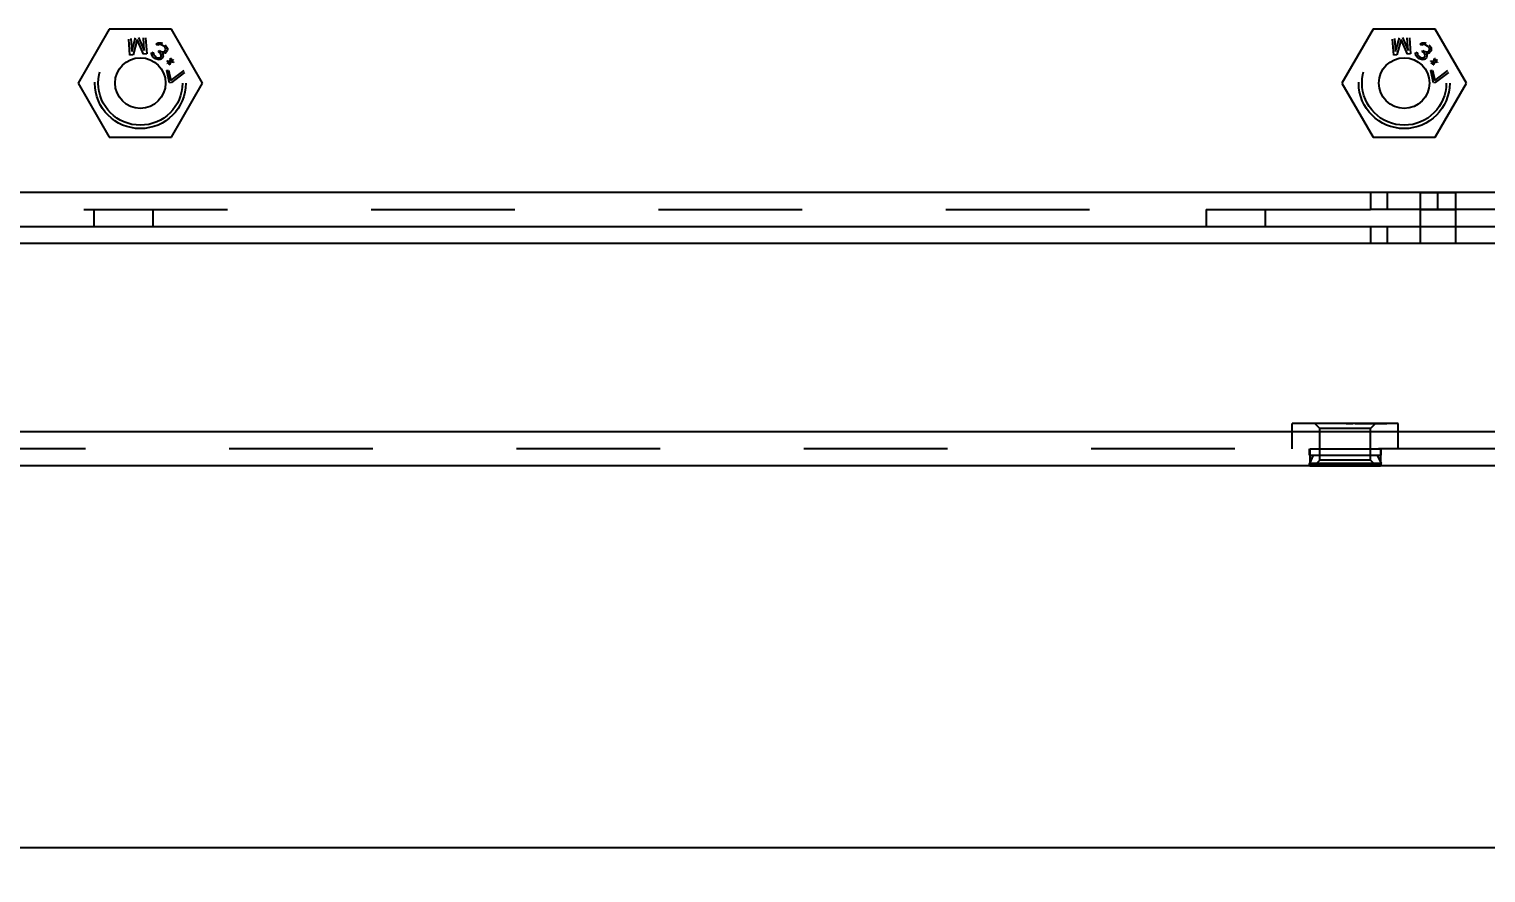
# Model space of a CAD drawing. Header units: millimetres. Extents: x 0 to 8948, y -1340 to 1100.
# Drawn here: x 5001.9 to 5088.3, y -889.7 to -839.6 of the extents above; entities that cross this region are included whole.
import ezdxf

# ---------------------------------------------------------------- set-up
doc = ezdxf.new("R2010")
doc.units = ezdxf.units.MM
doc.header["$LTSCALE"] = 85.25
doc.header["$PDMODE"] = 3
doc.header["$PDSIZE"] = 8
doc.linetypes.add('HIDDEN', pattern=[0.2, 0.1, -0.1])
doc.layers.get('0').update_dxf_attribs({"linetype": 'CONTINUOUS'})
doc.layers.get('Defpoints').update_dxf_attribs({"linetype": 'CONTINUOUS'})
doc.layers.add('02___PRT_ALL_AXES', color=7, linetype='CONTINUOUS')
doc.layers.add('DEFAULT_2', color=8, linetype='HIDDEN')
doc.styles.get("Standard").update_dxf_attribs({"font": 'txt', "width": 0.85})
doc.dimstyles.new('DIMSTYLE_1', dxfattribs={"dimtxt": 5, "dimasz": 3.5, "dimexe": 1.5, "dimexo": 1, "dimgap": 1.25, "dimtad": 1, "dimdsep": 46, "dimtxsty": 'Standard', "dimblk": '_FILLED', "dimblk1": '_FILLED', "dimblk2": '_FILLED', "dimcen": 0.09, "dimadec": 0, "dimazin": 0, "dimtp": 0.01, "dimtm": 0.01, "dimtfac": 1, "dimtofl": 0, "dimtmove": 0, "dimatfit": 3, "dimldrblk": '_FILLED', "dimfxl": 0, "dimtolj": 1, "dimarcsym": 0})

# ---------------------------------------------------------------- blocks, each defined once
blk = doc.blocks.new('_FILLED')
at = {"color": 0, "linetype": 'ByBlock'}
blk.add_solid([(0, 0), (-1, 0.214), (-1, -0.214)], dxfattribs=at)
blk = doc.blocks.new('*D89')
at = {"color": 0, "linetype": 'Continuous', "lineweight": -2, "transparency": 16777216}
for p, q in [((4732.948, -865.329), (4732.948, -889.684)), ((5146.948, -866.829), (5146.948, -889.684)), ((4736.448, -888.184), (5143.448, -888.184))]:
    blk.add_line(p, q, dxfattribs=at)
at = {"layer": 'Defpoints', "color": 0, "linetype": 'Continuous', "transparency": 16777216}
for p in [(4732.948, -864.329), (5146.948, -865.829), (5146.948, -888.184)]:
    blk.add_point(p, dxfattribs=at)
at = {"color": 0, "linetype": 'Continuous', "lineweight": -2, "transparency": 16777216, "xscale": 3.5, "yscale": 3.5, "zscale": 3.5, "rotation": 180}
blk.add_blockref('_FILLED', (4732.948, -888.184), dxfattribs=at)
at = {"color": 0, "linetype": 'Continuous', "lineweight": -2, "transparency": 16777216, "xscale": 3.5, "yscale": 3.5, "zscale": 3.5}
blk.add_blockref('_FILLED', (5146.948, -888.184), dxfattribs=at)
at = {"color": 0, "linetype": 'Continuous', "transparency": 16777216, "insert": (4939.948, -881.934), "char_height": 5, "width": 17, "attachment_point": 2}
blk.add_mtext('\\A1;*414', dxfattribs=at)

msp = doc.modelspace()

# ---------------------------------------------------------------- linework, layer by layer
at = {"color": 7, "linetype": 'Continuous'}
for p, q in [((5006.6, -839.629), (5004.753, -842.829)), ((5010.295, -839.629), (5006.6, -839.629)), ((5012.143, -842.829), (5010.295, -839.629)), ((5081.6, -839.629), (5079.753, -842.829)), ((5085.295, -839.629), (5081.6, -839.629)), ((5087.143, -842.829), (5085.295, -839.629)), ((5004.753, -842.829), (5006.6, -846.029)), ((5010.295, -846.029), (5012.143, -842.829)), ((5079.753, -842.829), (5081.6, -846.029)), ((5085.295, -846.029), (5087.143, -842.829)), ((5006.6, -846.029), (5010.295, -846.029)), ((5081.6, -846.029), (5085.295, -846.029)), ((5081.448, -851.329), (5081.448, -852.329)), ((5082.448, -851.329), (5082.448, -852.329))]:
    msp.add_line(p, q, dxfattribs=at)
at = {"color": 3, "linetype": 'Continuous'}
for p, q in [((5089.448, -849.329), (4775.448, -849.329)), ((4774.448, -851.329), (5090.448, -851.329)), ((4774.448, -852.329), (5140.948, -852.329)), ((5090.448, -863.529), (4774.448, -863.529)), ((5090.448, -865.529), (4774.448, -865.529))]:
    msp.add_line(p, q, dxfattribs=at)
at = {"layer": '02___PRT_ALL_AXES', "color": 8, "linetype": 'HIDDEN'}
for p, q in [((5084.398, -849.329), (5086.498, -849.329)), ((5084.398, -849.329), (5084.398, -852.329)), ((5085.448, -850.329), (5085.448, -849.329)), ((5086.498, -849.329), (5086.498, -852.329)), ((5005.698, -850.329), (5009.198, -850.329)), ((5005.698, -850.329), (5005.698, -851.329)), ((5009.198, -850.329), (5009.198, -851.329)), ((5071.698, -850.329), (5075.198, -850.329)), ((5071.698, -850.329), (5071.698, -851.329)), ((5075.198, -850.329), (5075.198, -851.329)), ((5084.398, -850.329), (5086.498, -850.329)), ((5005.698, -851.329), (5009.198, -851.329)), ((5071.698, -851.329), (5075.198, -851.329)), ((5084.398, -851.329), (5086.498, -851.329)), ((5084.398, -852.329), (5086.498, -852.329)), ((5077.848, -864.529), (5082.048, -864.529)), ((5077.848, -864.529), (5077.848, -865.529)), ((5082.048, -864.529), (5082.048, -865.529)), ((5077.848, -865.529), (5082.048, -865.529))]:
    msp.add_line(p, q, dxfattribs=at)
at = {"layer": '02___PRT_ALL_AXES', "color": 3, "linetype": 'Continuous'}
for centre in [(5008.448, -842.829), (5083.448, -842.829)]:
    msp.add_circle(centre, 1.5, dxfattribs=at)
at = {"layer": 'DEFAULT_2', "color": 8, "linetype": 'HIDDEN'}
for p, q in [((5007.828, -841.169), (5007.76, -840.219)), ((5007.883, -840.189), (5007.937, -840.948)), ((5007.937, -840.948), (5008.172, -840.144)), ((5008.263, -840.242), (5008.015, -841.156)), ((5008.638, -841.112), (5008.263, -840.242)), ((5008.339, -840.132), (5008.685, -840.895)), ((5008.685, -840.895), (5008.631, -840.136)), ((5008.757, -840.147), (5008.825, -841.098)), ((5082.828, -841.169), (5082.76, -840.219)), ((5082.883, -840.189), (5082.937, -840.948)), ((5082.937, -840.948), (5083.172, -840.144)), ((5083.263, -840.242), (5083.015, -841.156)), ((5083.638, -841.112), (5083.263, -840.242)), ((5083.339, -840.132), (5083.685, -840.895)), ((5083.685, -840.895), (5083.631, -840.136)), ((5083.757, -840.147), (5083.825, -841.098)), ((5008.825, -841.098), (5008.638, -841.112)), ((5009.115, -841.073), (5009.141, -840.989)), ((5009.142, -841.189), (5009.115, -841.073)), ((5009.141, -840.989), (5009.23, -841.043)), ((5009.23, -841.043), (5009.233, -841.119)), ((5009.397, -840.523), (5009.448, -840.479)), ((5009.486, -840.577), (5009.397, -840.523)), ((5009.448, -840.479), (5009.517, -840.446)), ((5009.526, -840.551), (5009.486, -840.577)), ((5009.517, -840.446), (5009.592, -840.441)), ((5009.518, -840.968), (5009.562, -840.895)), ((5009.59, -841.011), (5009.518, -840.968)), ((5009.584, -840.536), (5009.526, -840.551)), ((5009.562, -840.895), (5009.634, -840.938)), ((5009.631, -840.539), (5009.584, -840.536)), ((5009.675, -841.112), (5009.59, -841.011)), ((5009.592, -840.441), (5009.685, -840.448)), ((5009.731, -840.575), (5009.631, -840.539)), ((5009.634, -840.938), (5009.752, -840.984)), ((5009.685, -840.448), (5009.762, -840.471)), ((5009.838, -840.639), (5009.731, -840.575)), ((5009.752, -840.984), (5009.827, -840.98)), ((5009.866, -841.078), (5009.755, -841.061)), ((5009.755, -841.061), (5009.793, -841.158)), ((5009.827, -840.98), (5009.907, -840.929)), ((5009.916, -840.711), (5009.838, -840.639)), ((5009.934, -841.045), (5009.866, -841.078)), ((5009.907, -840.929), (5009.951, -840.856)), ((5009.915, -840.563), (5009.971, -840.62)), ((5009.941, -840.751), (5009.916, -840.711)), ((5009.996, -840.982), (5009.934, -841.045)), ((5009.955, -840.809), (5009.941, -840.751)), ((5009.951, -840.856), (5009.955, -840.809)), ((5009.971, -840.62), (5010.021, -840.699)), ((5010.04, -840.909), (5009.996, -840.982)), ((5010.021, -840.699), (5010.052, -840.768)), ((5010.055, -840.844), (5010.04, -840.909)), ((5010.052, -840.768), (5010.055, -840.844)), ((5083.825, -841.098), (5083.638, -841.112)), ((5084.115, -841.073), (5084.141, -840.989)), ((5084.142, -841.189), (5084.115, -841.073)), ((5084.141, -840.989), (5084.23, -841.043)), ((5084.23, -841.043), (5084.233, -841.119)), ((5084.397, -840.523), (5084.448, -840.479)), ((5084.486, -840.577), (5084.397, -840.523)), ((5084.448, -840.479), (5084.517, -840.446)), ((5084.526, -840.551), (5084.486, -840.577)), ((5084.517, -840.446), (5084.592, -840.441)), ((5084.518, -840.968), (5084.562, -840.895)), ((5084.59, -841.011), (5084.518, -840.968)), ((5084.584, -840.536), (5084.526, -840.551)), ((5084.562, -840.895), (5084.634, -840.938)), ((5084.631, -840.539), (5084.584, -840.536)), ((5084.675, -841.112), (5084.59, -841.011)), ((5084.592, -840.441), (5084.685, -840.448)), ((5084.731, -840.575), (5084.631, -840.539)), ((5084.634, -840.938), (5084.752, -840.984)), ((5084.685, -840.448), (5084.762, -840.471)), ((5084.838, -840.639), (5084.731, -840.575)), ((5084.752, -840.984), (5084.827, -840.98)), ((5084.866, -841.078), (5084.755, -841.061)), ((5084.755, -841.061), (5084.793, -841.158)), ((5084.827, -840.98), (5084.907, -840.929)), ((5084.916, -840.711), (5084.838, -840.639)), ((5084.934, -841.045), (5084.866, -841.078)), ((5084.907, -840.929), (5084.951, -840.856)), ((5084.915, -840.563), (5084.971, -840.62)), ((5084.941, -840.751), (5084.916, -840.711)), ((5084.996, -840.982), (5084.934, -841.045)), ((5084.955, -840.809), (5084.941, -840.751)), ((5084.951, -840.856), (5084.955, -840.809)), ((5084.971, -840.62), (5085.021, -840.699)), ((5085.04, -840.909), (5084.996, -840.982)), ((5085.021, -840.699), (5085.052, -840.768)), ((5085.055, -840.844), (5085.04, -840.909)), ((5085.052, -840.768), (5085.055, -840.844)), ((5008.015, -841.156), (5007.828, -841.169)), ((5009.192, -841.268), (5009.142, -841.189)), ((5009.306, -841.362), (5009.192, -841.268)), ((5009.233, -841.119), (5009.265, -841.188)), ((5009.265, -841.188), (5009.343, -841.26)), ((5009.342, -841.383), (5009.306, -841.362)), ((5009.478, -841.44), (5009.342, -841.383)), ((5009.343, -841.26), (5009.414, -841.303)), ((5009.414, -841.303), (5009.515, -841.338)), ((5009.571, -841.447), (5009.478, -841.44)), ((5009.515, -841.338), (5009.59, -841.334)), ((5009.686, -841.417), (5009.571, -841.447)), ((5009.59, -841.334), (5009.659, -841.301)), ((5009.659, -841.301), (5009.681, -841.264)), ((5009.689, -841.17), (5009.675, -841.112)), ((5009.681, -841.264), (5009.689, -841.17)), ((5009.748, -841.355), (5009.686, -841.417)), ((5009.77, -841.318), (5009.748, -841.355)), ((5009.796, -841.234), (5009.77, -841.318)), ((5009.793, -841.158), (5009.796, -841.234)), ((5010.033, -841.537), (5010.039, -841.508)), ((5010.18, -841.561), (5010.033, -841.537)), ((5010.039, -841.508), (5010.215, -841.537)), ((5010.058, -841.647), (5010.18, -841.561)), ((5010.082, -841.681), (5010.058, -841.647)), ((5010.204, -841.595), (5010.082, -841.681)), ((5010.177, -841.742), (5010.204, -841.595)), ((5010.206, -841.746), (5010.177, -841.742)), ((5010.239, -841.571), (5010.206, -841.746)), ((5010.215, -841.537), (5010.248, -841.361)), ((5010.415, -841.6), (5010.239, -841.571)), ((5010.248, -841.361), (5010.277, -841.366)), ((5010.277, -841.366), (5010.25, -841.512)), ((5010.25, -841.512), (5010.372, -841.427)), ((5010.396, -841.461), (5010.274, -841.546)), ((5010.274, -841.546), (5010.421, -841.571)), ((5010.372, -841.427), (5010.396, -841.461)), ((5010.421, -841.571), (5010.415, -841.6)), ((5083.015, -841.156), (5082.828, -841.169)), ((5084.192, -841.268), (5084.142, -841.189)), ((5084.306, -841.362), (5084.192, -841.268)), ((5084.233, -841.119), (5084.265, -841.188)), ((5084.265, -841.188), (5084.343, -841.26)), ((5084.342, -841.383), (5084.306, -841.362)), ((5084.478, -841.44), (5084.342, -841.383)), ((5084.343, -841.26), (5084.414, -841.303)), ((5084.414, -841.303), (5084.515, -841.338)), ((5084.571, -841.447), (5084.478, -841.44)), ((5084.515, -841.338), (5084.59, -841.334)), ((5084.686, -841.417), (5084.571, -841.447)), ((5084.59, -841.334), (5084.659, -841.301)), ((5084.659, -841.301), (5084.681, -841.264)), ((5084.689, -841.17), (5084.675, -841.112)), ((5084.681, -841.264), (5084.689, -841.17)), ((5084.748, -841.355), (5084.686, -841.417)), ((5084.77, -841.318), (5084.748, -841.355)), ((5084.796, -841.234), (5084.77, -841.318)), ((5084.793, -841.158), (5084.796, -841.234)), ((5085.033, -841.537), (5085.039, -841.508)), ((5085.18, -841.561), (5085.033, -841.537)), ((5085.039, -841.508), (5085.215, -841.537)), ((5085.058, -841.647), (5085.18, -841.561)), ((5085.082, -841.681), (5085.058, -841.647)), ((5085.204, -841.595), (5085.082, -841.681)), ((5085.177, -841.742), (5085.204, -841.595)), ((5085.206, -841.746), (5085.177, -841.742)), ((5085.239, -841.571), (5085.206, -841.746)), ((5085.215, -841.537), (5085.248, -841.361)), ((5085.415, -841.6), (5085.239, -841.571)), ((5085.248, -841.361), (5085.277, -841.366)), ((5085.277, -841.366), (5085.25, -841.512)), ((5085.25, -841.512), (5085.372, -841.427)), ((5085.396, -841.461), (5085.274, -841.546)), ((5085.274, -841.546), (5085.421, -841.571)), ((5085.372, -841.427), (5085.396, -841.461)), ((5085.421, -841.571), (5085.415, -841.6)), ((5010.025, -842.092), (5010.128, -842.068)), ((5010.189, -842.823), (5010.025, -842.092)), ((5010.128, -842.068), (5010.265, -842.678)), ((5010.292, -842.8), (5010.189, -842.823)), ((5010.265, -842.678), (5011.042, -842.079)), ((5011.073, -842.198), (5010.292, -842.8)), ((5085.025, -842.092), (5085.128, -842.068)), ((5085.189, -842.823), (5085.025, -842.092)), ((5085.128, -842.068), (5085.265, -842.678)), ((5085.292, -842.8), (5085.189, -842.823)), ((5085.265, -842.678), (5086.042, -842.079)), ((5086.073, -842.198), (5085.292, -842.8)), ((5081.448, -849.329), (5081.448, -850.329)), ((5082.448, -849.329), (5082.448, -850.329)), ((4783.448, -850.329), (5081.448, -850.329)), ((5089.448, -850.329), (5081.448, -850.329)), ((5083.098, -863.029), (5076.798, -863.029)), ((5076.798, -864.529), (5076.798, -863.029)), ((5078.448, -863.329), (5078.148, -863.029)), ((5081.448, -863.329), (5078.448, -863.329)), ((5078.448, -865.199), (5078.448, -863.329)), ((5080.011, -863.029), (5080.011, -863.049)), ((5080.392, -863.049), (5080.011, -863.049)), ((5080.012, -863.049), (5080.012, -863.029)), ((5080.039, -863.049), (5080.039, -863.029)), ((5080.044, -863.029), (5080.044, -863.049)), ((5080.05, -863.049), (5080.05, -863.029)), ((5080.052, -863.049), (5080.052, -863.029)), ((5080.058, -863.029), (5080.058, -863.049)), ((5080.058, -863.049), (5080.058, -863.029)), ((5080.084, -863.049), (5080.084, -863.029)), ((5080.091, -863.049), (5080.091, -863.029)), ((5080.118, -863.049), (5080.118, -863.029)), ((5080.163, -863.049), (5080.163, -863.029)), ((5080.175, -863.049), (5080.175, -863.029)), ((5080.199, -863.049), (5080.199, -863.029)), ((5080.208, -863.049), (5080.208, -863.029)), ((5080.209, -863.049), (5080.209, -863.029)), ((5080.225, -863.049), (5080.225, -863.029)), ((5080.303, -863.049), (5080.303, -863.029)), ((5080.306, -863.049), (5080.306, -863.029)), ((5080.311, -863.029), (5080.311, -863.049)), ((5080.311, -863.049), (5080.311, -863.029)), ((5080.318, -863.049), (5080.318, -863.029)), ((5080.34, -863.049), (5080.34, -863.029)), ((5080.34, -863.049), (5080.34, -863.029)), ((5080.341, -863.049), (5080.341, -863.029)), ((5080.351, -863.049), (5080.351, -863.029)), ((5080.391, -863.049), (5080.391, -863.029)), ((5080.392, -863.049), (5080.392, -863.029)), ((5080.532, -863.049), (5080.532, -863.029)), ((5082.423, -863.049), (5080.532, -863.049)), ((5080.543, -863.049), (5080.543, -863.029)), ((5080.703, -863.049), (5080.703, -863.029)), ((5080.71, -863.049), (5080.71, -863.029)), ((5080.738, -863.049), (5080.738, -863.029)), ((5080.75, -863.049), (5080.75, -863.029)), ((5080.779, -863.049), (5080.779, -863.029)), ((5080.786, -863.049), (5080.786, -863.029)), ((5080.814, -863.049), (5080.814, -863.029)), ((5080.849, -863.029), (5080.849, -863.049)), ((5080.978, -863.049), (5080.978, -863.029)), ((5080.986, -863.029), (5080.986, -863.049)), ((5081.016, -863.049), (5081.016, -863.029)), ((5081.034, -863.029), (5081.034, -863.049)), ((5081.044, -863.049), (5081.044, -863.029)), ((5081.057, -863.049), (5081.057, -863.029)), ((5081.085, -863.049), (5081.085, -863.029)), ((5081.103, -863.029), (5081.103, -863.049)), ((5081.179, -863.049), (5081.179, -863.029)), ((5081.18, -863.049), (5081.18, -863.029)), ((5081.187, -863.049), (5081.187, -863.029)), ((5081.216, -863.049), (5081.216, -863.029)), ((5081.255, -863.049), (5081.255, -863.029)), ((5081.257, -863.049), (5081.257, -863.029)), ((5081.267, -863.029), (5081.267, -863.049)), ((5081.268, -863.049), (5081.268, -863.029)), ((5081.279, -863.029), (5081.279, -863.049)), ((5081.291, -863.049), (5081.291, -863.029)), ((5081.302, -863.049), (5081.302, -863.029)), ((5081.326, -863.029), (5081.326, -863.049)), ((5081.333, -863.049), (5081.333, -863.029)), ((5081.392, -863.049), (5081.392, -863.029)), ((5081.4, -863.029), (5081.4, -863.049)), ((5081.433, -863.049), (5081.433, -863.029)), ((5081.434, -863.029), (5081.434, -863.049)), ((5081.435, -863.029), (5081.435, -863.049)), ((5081.448, -863.329), (5081.748, -863.029)), ((5081.448, -865.199), (5081.448, -863.329)), ((5081.449, -863.049), (5081.449, -863.029)), ((5081.461, -863.049), (5081.461, -863.029)), ((5081.464, -863.029), (5081.464, -863.049)), ((5081.465, -863.049), (5081.465, -863.029)), ((5081.474, -863.049), (5081.474, -863.029)), ((5081.479, -863.029), (5081.479, -863.049)), ((5081.492, -863.049), (5081.492, -863.029)), ((5081.494, -863.049), (5081.494, -863.029)), ((5081.51, -863.049), (5081.51, -863.029)), ((5081.516, -863.049), (5081.516, -863.029)), ((5081.541, -863.029), (5081.541, -863.049)), ((5081.552, -863.049), (5081.552, -863.029)), ((5081.553, -863.049), (5081.553, -863.029)), ((5081.614, -863.049), (5081.614, -863.029)), ((5081.615, -863.049), (5081.615, -863.029)), ((5081.622, -863.049), (5081.622, -863.029)), ((5081.624, -863.049), (5081.624, -863.029)), ((5081.637, -863.029), (5081.637, -863.049)), ((5081.64, -863.049), (5081.64, -863.029)), ((5081.643, -863.049), (5081.643, -863.029)), ((5081.657, -863.029), (5081.657, -863.049)), ((5081.658, -863.049), (5081.658, -863.029)), ((5081.66, -863.049), (5081.66, -863.029)), ((5081.662, -863.049), (5081.662, -863.029)), ((5081.68, -863.049), (5081.68, -863.029)), ((5081.747, -863.029), (5081.747, -863.049)), ((5081.754, -863.029), (5081.754, -863.049)), ((5081.756, -863.049), (5081.756, -863.029)), ((5081.76, -863.049), (5081.76, -863.029)), ((5081.79, -863.049), (5081.79, -863.029)), ((5081.802, -863.049), (5081.802, -863.029)), ((5081.847, -863.049), (5081.847, -863.029)), ((5081.848, -863.029), (5081.848, -863.049)), ((5081.859, -863.049), (5081.859, -863.029)), ((5081.87, -863.049), (5081.87, -863.029)), ((5081.876, -863.049), (5081.876, -863.029)), ((5081.877, -863.049), (5081.877, -863.029)), ((5081.904, -863.049), (5081.904, -863.029)), ((5081.906, -863.049), (5081.906, -863.029)), ((5081.907, -863.049), (5081.907, -863.029)), ((5081.927, -863.049), (5081.927, -863.029)), ((5081.939, -863.049), (5081.939, -863.029)), ((5081.948, -863.049), (5081.948, -863.029)), ((5081.981, -863.049), (5081.981, -863.029)), ((5082.062, -863.049), (5082.062, -863.029)), ((5082.095, -863.049), (5082.095, -863.029)), ((5082.318, -863.029), (5082.318, -863.049)), ((5082.328, -863.049), (5082.328, -863.029)), ((5082.339, -863.049), (5082.339, -863.029)), ((5082.34, -863.049), (5082.34, -863.029)), ((5082.341, -863.049), (5082.341, -863.029)), ((5082.342, -863.029), (5082.342, -863.049)), ((5082.38, -863.049), (5082.38, -863.029)), ((5082.387, -863.029), (5082.387, -863.049)), ((5082.41, -863.049), (5082.41, -863.029)), ((5082.423, -863.049), (5082.423, -863.029)), ((5083.098, -864.529), (5083.098, -863.029)), ((5090.448, -864.529), (4774.448, -864.529)), ((5077.823, -864.909), (5077.823, -864.529)), ((5077.823, -864.909), (5082.073, -864.909)), ((5078.048, -864.909), (5077.823, -865.399)), ((5078.448, -865.199), (5078.148, -865.499)), ((5081.448, -865.199), (5078.448, -865.199)), ((5081.448, -865.199), (5081.748, -865.499)), ((5081.848, -864.909), (5082.073, -865.399)), ((5082.073, -864.909), (5082.073, -864.529)), ((5082.073, -865.399), (5077.823, -865.399)), ((5077.823, -865.499), (5077.823, -865.399)), ((5077.823, -865.499), (5082.073, -865.499)), ((5082.073, -865.499), (5082.073, -865.399))]:
    msp.add_line(p, q, dxfattribs=at)
for centre, radius in [((5008.448, -842.829), 2.7), ((5083.448, -842.829), 2.7), ((5008.448, -842.829), 2.5), ((5083.448, -842.829), 2.5)]:
    msp.add_circle(centre, radius, dxfattribs=at)

# ---------------------------------------------------------------- dimensions: what is measured, and where the dimension line sits
at = {"color": 2, "linetype": 'Continuous'}
dim = msp.add_linear_dim(base=(5146.948, -888.184), p1=(4732.948, -864.329), p2=(5146.948, -865.829), text='*<>', dimstyle='DIMSTYLE_1', dxfattribs=at)
dim.commit()
dim.dimension.update_dxf_attribs({"geometry": '*D89', "text_midpoint": (4939.948, -888.184), "dimtype": 160})

doc.saveas('drawing.dxf')
